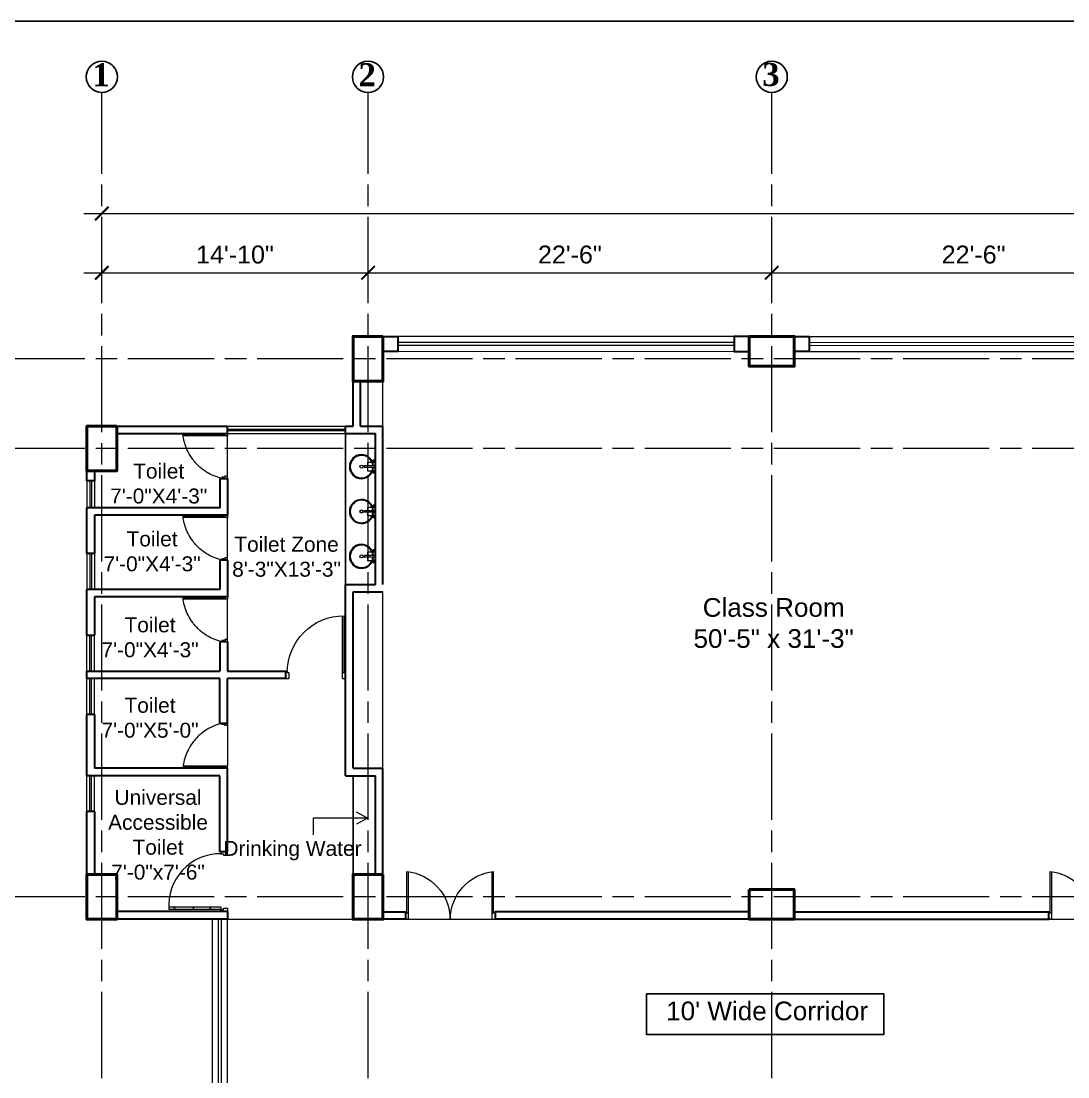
# Model space of a CAD drawing. Header units: inches. Extents: x -12 to 20935469, y -1604 to 24729220.
# Drawn here: x 20887924 to 20888624, y 24710768 to 24711474 of the extents above; entities that cross this region are included whole.
import ezdxf

# ---------------------------------------------------------------- set-up
doc = ezdxf.new("R2010")
doc.units = ezdxf.units.IN
doc.header["$LTSCALE"] = 0.03
doc.header["$MEASUREMENT"] = 0
doc.header["$PDMODE"] = 32
doc.header["$PDSIZE"] = 15
doc.linetypes.add('ACAD_ISO08W100', pattern=[36, 24, -3, 6, -3])
for name, color, linetype, lineweight in [('column', 1, 'Continuous', 40), ('Dim Line', 252, 'Continuous', 13), ('Door', 7, 'Continuous', 18), ('Glass Line', 252, 'Continuous', 9), ('Grid Line', 252, 'Continuous', 18), ('Hatch', 253, 'Continuous', 15), ('Main Wall', 7, 'Continuous', 30), ('STAIR', 46, 'Continuous', 15), ('TOILET FIXTURE', 142, 'Continuous', 5), ('wind.', 150, 'Continuous', 20)]:
    doc.layers.add(name, color=color, linetype=linetype, lineweight=lineweight)
doc.layers.add('FUR', color=251, linetype='Continuous')
doc.layers.add('TEXT', color=7, linetype='Continuous')
doc.styles.add('2', font='swisscl.ttf')
doc.styles.add('RomanS', font='arial.ttf', dxfattribs={"height": 12})
doc.styles.get("Standard").update_dxf_attribs({"font": 'timesbd.ttf'})
doc.dimstyles.new('Aec_Arch_I', dxfattribs={"dimscale": 96, "dimtxt": 12, "dimasz": 0.09375, "dimexe": 0.125, "dimexo": 0.125, "dimgap": 0.0625, "dimtad": 1, "dimdec": 0, "dimzin": 3, "dimdsep": 46, "dimlunit": 4, "dimtxsty": 'RomanS', "dimblk1": 'ARCHTICK', "dimblk2": 'ARCHTICK', "dimsah": 1, "dimcen": 0.09375, "dimdle": 0.125, "dimadec": 0, "dimazin": 0, "dimtfac": 0.75, "dimtdec": 0, "dimtmove": 2, "dimatfit": 3, "dimldrblk": 'ARCHTICK', "dimfxl": 1, "dimfrac": 1, "dimtolj": 1, "dimtzin": 0, "dimarcsym": 0})

# ---------------------------------------------------------------- blocks, each defined once
blk = doc.blocks.new('_ArchTick')
at = {"color": 0, "linetype": 'ByBlock', "lineweight": 35, "const_width": 0.15}
blk.add_lwpolyline([(-0.5, -0.5), (0.5, 0.5)], dxfattribs=at)
blk = doc.blocks.new('*D14')
at = {"layer": 'Defpoints', "color": 0, "transparency": 16777216}
for p in [(20831126.2792098, 24724578.16655627), (20830948.30879143, 24724562.26584816), (20831126.2792098, 24724562.26584816)]:
    blk.add_point(p, dxfattribs=at)
at = {"layer": 'Dim Line', "color": 0, "lineweight": -2, "transparency": 16777216}
for p, q in [((20830948.30879143, 24724574.26584816), (20830948.30879143, 24724590.16655627)), ((20831126.2792098, 24724574.26584816), (20831126.2792098, 24724590.16655627)), ((20830936.30879143, 24724578.16655627), (20831138.2792098, 24724578.16655627))]:
    blk.add_line(p, q, dxfattribs=at)
at = {"layer": 'Dim Line', "color": 0, "lineweight": -2, "transparency": 16777216, "xscale": 9, "yscale": 9, "zscale": 9, "rotation": 180}
blk.add_blockref('_ArchTick', (20830948.30879143, 24724578.16655627), dxfattribs=at)
at = {"layer": 'Dim Line', "color": 0, "lineweight": -2, "transparency": 16777216, "xscale": 9, "yscale": 9, "zscale": 9}
blk.add_blockref('_ArchTick', (20831126.2792098, 24724578.16655627), dxfattribs=at)
at = {"layer": 'Dim Line', "color": 0, "transparency": 16777216, "insert": (20831037.29400062, 24724590.29343212), "char_height": 12, "attachment_point": 5, "style": 'RomanS'}
blk.add_mtext('\\A1;14\'-10"', dxfattribs=at)
blk = doc.blocks.new('*D7')
at = {"layer": 'Defpoints', "color": 0, "transparency": 16777216}
for p in [(20831396.27940053, 24724578.16655627), (20831396.27940053, 24724578.16655627), (20831126.2792098, 24724562.26584816)]:
    blk.add_point(p, dxfattribs=at)
at = {"layer": 'Dim Line', "color": 0, "lineweight": -2, "transparency": 16777216}
for p, q in [((20831126.2792098, 24724574.26584816), (20831126.2792098, 24724590.16655627)), ((20831114.2792098, 24724578.16655627), (20831408.27940053, 24724578.16655627))]:
    blk.add_line(p, q, dxfattribs=at)
at = {"layer": 'Dim Line', "color": 0, "lineweight": -2, "transparency": 16777216, "xscale": 9, "yscale": 9, "zscale": 9, "rotation": 180}
blk.add_blockref('_ArchTick', (20831126.2792098, 24724578.16655627), dxfattribs=at)
at = {"layer": 'Dim Line', "color": 0, "lineweight": -2, "transparency": 16777216, "xscale": 9, "yscale": 9, "zscale": 9}
blk.add_blockref('_ArchTick', (20831396.27940053, 24724578.16655627), dxfattribs=at)
at = {"layer": 'Dim Line', "color": 0, "transparency": 16777216, "insert": (20831261.27930516, 24724590.29343212), "char_height": 12, "attachment_point": 5, "style": 'RomanS'}
blk.add_mtext('\\A1;22\'-6"', dxfattribs=at)
blk = doc.blocks.new('*D8')
at = {"layer": 'Defpoints', "color": 0, "transparency": 16777216}
for p in [(20831396.27940053, 24724578.16655627), (20831666.2795913, 24724578.16655627), (20831666.2795913, 24724578.16655627)]:
    blk.add_point(p, dxfattribs=at)
at = {"layer": 'Dim Line', "color": 0, "lineweight": -2, "transparency": 16777216}
blk.add_line((20831384.27940053, 24724578.16655627), (20831678.2795913, 24724578.16655627), dxfattribs=at)
at = {"layer": 'Dim Line', "color": 0, "lineweight": -2, "transparency": 16777216, "xscale": 9, "yscale": 9, "zscale": 9, "rotation": 180}
blk.add_blockref('_ArchTick', (20831396.27940053, 24724578.16655627), dxfattribs=at)
at = {"layer": 'Dim Line', "color": 0, "lineweight": -2, "transparency": 16777216, "xscale": 9, "yscale": 9, "zscale": 9}
blk.add_blockref('_ArchTick', (20831666.2795913, 24724578.16655627), dxfattribs=at)
at = {"layer": 'Dim Line', "color": 0, "transparency": 16777216, "insert": (20831531.27949591, 24724590.29343212), "char_height": 12, "attachment_point": 5, "style": 'RomanS'}
blk.add_mtext('\\A1;22\'-6"', dxfattribs=at)
blk = doc.blocks.new('*D13')
at = {"layer": 'Defpoints', "color": 0, "transparency": 16777216}
for p in [(20832951.75234396, 24724617.81282169), (20830948.30879143, 24724610.74819624), (20832951.75234396, 24724610.74819624)]:
    blk.add_point(p, dxfattribs=at)
at = {"layer": 'Dim Line', "color": 0, "lineweight": -2, "transparency": 16777216}
for p, q in [((20830948.30879143, 24724622.74819624), (20830948.30879143, 24724629.81282169)), ((20832951.75234396, 24724622.74819624), (20832951.75234396, 24724629.81282169)), ((20830936.30879143, 24724617.81282169), (20832963.75234396, 24724617.81282169))]:
    blk.add_line(p, q, dxfattribs=at)
at = {"layer": 'Dim Line', "color": 0, "lineweight": -2, "transparency": 16777216, "xscale": 9, "yscale": 9, "zscale": 9, "rotation": 180}
blk.add_blockref('_ArchTick', (20830948.30879143, 24724617.81282169), dxfattribs=at)
at = {"layer": 'Dim Line', "color": 0, "lineweight": -2, "transparency": 16777216, "xscale": 9, "yscale": 9, "zscale": 9}
blk.add_blockref('_ArchTick', (20832951.75234396, 24724617.81282169), dxfattribs=at)
at = {"layer": 'Dim Line', "color": 0, "transparency": 16777216, "insert": (20831950.03056769, 24724629.93969755), "char_height": 12, "attachment_point": 5, "style": 'RomanS'}
blk.add_mtext('\\A1;166\'-11"', dxfattribs=at)
blk = doc.blocks.new('A$C36295410')
at = {"layer": 'Door'}
for p, q in [((0.9999989662828739, 3.999999464715074), (0.9999989662828739, 31.99999946471507)), ((1.999998966282874, -5.352849257178605e-07), (1.999998966282874, 31.98213662398211)), ((57.99999896628287, -5.352849257178605e-07), (57.99999896628287, 31.98213662398211)), ((58.99999896628287, 3.999999464715074), (58.99999896628287, 31.99999946471507)), ((0.9999989662828739, 4.999999464715074), (-1.033717126119882e-06, 4.999999464715074)), ((1.999998966282874, 3.999999464715074), (0.9999989662824191, 3.999999464715074)), ((57.99999896628287, 3.999999464715074), (58.99999896628287, 3.999999464715074)), ((58.99999896628287, 4.999999464715074), (59.99999896628287, 4.999999464715074)), ((1.999998966282874, -5.352849257178605e-07), (-1.033717126119882e-06, -5.352849257178605e-07)), ((57.99999896628287, -5.352849257178605e-07), (59.99999896628287, -5.352849257178605e-07))]:
    blk.add_line(p, q, dxfattribs=at)
for centre, radius, start, end in [((-2.525154211056361, -0.3352956022481521), 32.52688137512273, 0.590629401232551, 83.77825723032326), ((62.52515214360983, -0.3352956022372382), 32.52688137511065, 96.22174276965781, 179.4093705987648)]:
    blk.add_arc(centre, radius, start, end, dxfattribs=at)
blk = doc.blocks.new('sssss-flat-876')
at = {"layer": 'Door', "linetype": 'Continuous', "ltscale": 3}
blk.add_line((3666.524641621392, 84027.20039844685), (3666.524641621392, 84055.73698381262), dxfattribs=at)
at = {"layer": 'Door', "linetype": 'Continuous', "ltscale": 3, "extrusion": (-7.215265806451099e-09, -3.356244729906973e-18, 1)}
for points, elevation in [([(3666.524641621392, 84057.20039844685), (3666.524641621392, 84055.7369838127), (3668.353909914149, 84055.73698381268), (3668.353909914149, 84056.46869112973), (3670.183178206673, 84056.46869112976), (3670.183178206673, 84057.20039844688)], -2.645495015731816e-05), ([(3668.353909914149, 84055.73698381268), (3696.158787962748, 84055.73698381273), (3696.158787962748, 84056.46869112982), (3668.353909914149, 84056.46869112956)], -2.646814881427536e-05)]:
    blk.add_lwpolyline(points, close=True, dxfattribs=dict(at, elevation=elevation))
at = {"layer": 'Door', "linetype": 'Continuous', "ltscale": 3, "flags": 128}
blk.add_lwpolyline([(3670.183178209001, 84027.20039844661, 0.04096003839332348), (3675.473761518253, 84028.8955189219, 0.08249638684257277), (3684.92584202881, 84034.77633821729, 0.05218730031938641), (3689.721451750025, 84039.97248090911, 0.04398833922187529), (3692.855049753096, 84045.047753547, 0.03657129103577791), (3694.751170299016, 84049.63311906598, 0.034751479123949), (3695.9156375397, 84054.20272462314, 0.01143537355723267), (3696.158787962981, 84055.73698381265)], format="xyb", dxfattribs=at)
at = {"layer": 'Door', "linetype": 'Continuous', "ltscale": 3}
blk.add_lwpolyline([(3666.524641623953, 84027.20039844679), (3666.524641623953, 84028.66381308093), (3668.353909916477, 84028.66381308093), (3668.353909916477, 84027.93210576387), (3670.183178209234, 84027.93210576382), (3670.183178209234, 84027.2003984467)], close=True, dxfattribs=at)
blk = doc.blocks.new('Door_45')
at = {"layer": 'Door'}
for p, q in [((1.499446089358273, 4.966720660065755), (1.499446089358273, 43.96672066006575)), ((1.499446089358273, 40.02726910408236), (2.249446089358273, 40.02726910408236)), ((2.249446089358273, 40.02726910408236), (2.249446089358273, 39.52726910408236)), ((2.749446089591103, 39.52726910408236), (2.749446089591103, 40.02726910408236)), ((2.749446089591103, 40.02726910408236), (3.499446089358273, 40.02726910408236)), ((3.499446089358273, 44.03189280286006), (3.499446089358273, 4.966720660065755)), ((2.249446089358273, 39.52726910408236), (2.749446089591103, 39.52726910408236)), ((1.499446089358273, 25.76575365659081), (2.249446089358273, 25.76575365659081)), ((2.249446089358273, 25.76575365659081), (2.249446089358273, 25.26575365659081)), ((2.249446089358273, 25.26575365659081), (2.749446089591103, 25.26575365659081)), ((2.749446089591103, 25.76575365659081), (3.499446089358273, 25.76575365659081)), ((2.749446089591103, 25.26575365659081), (2.749446089591103, 25.76575365659081)), ((1.499446089358273, 12.56961937076411), (2.249446089358273, 12.56961937076411)), ((2.249446089358273, 12.56961937076411), (2.249446089358273, 13.06961937076411)), ((2.249446089358273, 13.06961937076411), (2.749446089591103, 13.06961937076411)), ((2.749446089591103, 13.06961937076411), (2.749446089591103, 12.56961937076411)), ((2.749446089591103, 12.56961937076411), (3.499446089358273, 12.56961937076411)), ((-0.0005539106417273842, -0.03327933993424503), (-0.0005539106417273842, 4.966720660065755)), ((-0.0005539106417273842, 4.966720660065755), (1.499446089358273, 4.966720660065755)), ((3.499446089358273, 4.966720660065755), (1.499446089358273, 4.966720660065755)), ((1.499446089358273, 4.966720660065755), (1.499446089358273, 2.966720660065755)), ((1.499446089358273, 2.966720660065755), (2.499446089358273, 2.966720660065755)), ((2.499446089358273, 2.966720660065755), (2.499446089358273, -0.03327933993424503)), ((42.5, 3), (42.5, -0.03327933993424503)), ((43.5, 3), (42.5, 3)), ((45.00000000023283, 5), (43.5, 5)), ((43.5, 5), (43.5, 3)), ((45.00000000023283, -0.03327933993424503), (45.00000000023283, 5)), ((2.499446089358273, -0.03327933993424503), (-0.0005539106417273842, -0.03327933993424503)), ((42.5, -0.03327933993424503), (45.00000000023283, -0.03327933993424503))]:
    blk.add_line(p, q, dxfattribs=at)
blk.add_arc((4.660651951731928, 5.255392092920653), 38.84018771759182, 359.6232511897165, 94.66847186469465, dxfattribs=at)
blk = doc.blocks.new('7-flat-72')
at = {"layer": 'Glass Line', "color": 8, "ltscale": 20}
for p, q in [((-64475.47473717644, 376966.6120190895), (-64476.55473715696, 376966.6118137227)), ((-64476.55336804548, 376959.4118138514), (-64476.55473715696, 376966.6118137227)), ((-64475.47336806497, 376959.4120192182), (-64475.47473717644, 376966.6120190895)), ((-64478.71357337362, 376960.4914030989), (-64480.33357334463, 376960.4910950488)), ((-64480.33338851458, 376959.5190950661), (-64480.33357334463, 376960.4910950488)), ((-64478.71338854358, 376959.5194031161), (-64480.33338851458, 376959.5190950661)), ((-64478.71336800698, 376959.4114031181), (-64480.33336797799, 376959.411095068)), ((-64480.33329952252, 376959.0510950745), (-64480.33336797799, 376959.411095068)), ((-64478.71329955151, 376959.0514031246), (-64480.33329952252, 376959.0510950745)), ((-64480.27590274997, 376959.5191059972), (-64480.27608758002, 376960.49110598)), ((-64480.15336798131, 376959.4111292958), (-64480.15338851791, 376959.5191292939)), ((-64480.14656623453, 376959.5191305911), (-64480.14675106457, 376960.4911305739)), ((-64479.91663178266, 376959.5191743142), (-64479.91681661271, 376960.4911742969)), ((-64479.5233885292, 376959.5192490911), (-64479.52357335924, 376960.4912490739)), ((-64479.13014527573, 376959.519323868), (-64479.13033010578, 376960.4913238508)), ((-64478.90021082386, 376959.5193675911), (-64478.90039565391, 376960.4913675738)), ((-64478.89336800366, 376959.4113688903), (-64478.89338854048, 376959.5193688883)), ((-64478.77087430842, 376959.519392185), (-64478.77105913847, 376960.4913921678)), ((-64478.71338854358, 376959.5194031161), (-64478.71357337362, 376960.4914030989)), ((-64478.71329955151, 376959.0514031246), (-64478.71336800698, 376959.4114031181)), ((-64475.11336807138, 376959.4120876737), (-64476.91336803907, 376959.4117453959)), ((-64476.9132995836, 376959.0517454025), (-64476.91336803907, 376959.4117453959)), ((-64475.11329961568, 376959.0520876803), (-64476.9132995836, 376959.0517454025)), ((-64475.11329961568, 376959.0520876803), (-64475.11336807138, 376959.4120876737)), ((-64473.31357347011, 376960.4924299325), (-64471.6935734991, 376960.4927379825)), ((-64473.31338864006, 376959.5204299497), (-64473.31357347011, 376960.4924299325)), ((-64473.31338864006, 376959.5204299497), (-64471.69338866905, 376959.5207379998)), ((-64473.31336810347, 376959.4124299516), (-64471.69336813246, 376959.4127380017)), ((-64473.313299648, 376959.0524299581), (-64473.31336810347, 376959.4124299516)), ((-64473.313299648, 376959.0524299581), (-64471.69329967699, 376959.0527380082)), ((-64473.25590287545, 376959.5204408808), (-64473.25608770549, 376960.4924408636)), ((-64473.13336810679, 376959.4124641794), (-64473.13338864339, 376959.5204641775)), ((-64473.12656636001, 376959.5204654748), (-64473.12675119005, 376960.4924654575)), ((-64472.89663190814, 376959.5205091978), (-64472.89681673818, 376960.4925091806)), ((-64472.50338865467, 376959.5205839747), (-64472.50357348472, 376960.4925839575)), ((-64472.11014540121, 376959.5206587517), (-64472.11033023125, 376960.4926587344)), ((-64471.88021094934, 376959.5207024747), (-64471.88039577939, 376960.4927024575)), ((-64471.87336812937, 376959.4127037739), (-64471.87338866596, 376959.520703772)), ((-64471.7508744339, 376959.5207270686), (-64471.75105926394, 376960.4927270514)), ((-64471.69338866905, 376959.5207379998), (-64471.6935734991, 376960.4927379825)), ((-64471.69329967699, 376959.0527380082), (-64471.69336813246, 376959.4127380017))]:
    blk.add_line(p, q, dxfattribs=at)
blk.add_circle((-64476.01507698372, 376968.3989757138, -1.853074723067108e-05), 1.08, dxfattribs=at)
for radius, start, end in [(8.100000000000003, 273.8334487619164, 266.1883413272574), (7.545122013573683, 274.1150294939762, 265.9067605931115)]:
    blk.add_arc((-64476.01507698372, 376968.3989757138, -1.853074723067108e-05), radius, start, end, dxfattribs=at)
blk = doc.blocks.new('SFSFSFS-flat-72')
at = {"layer": 'TOILET FIXTURE', "ltscale": 0.2}
blk.add_lwpolyline([(-3918.473113942891, -3608.103407361705), (-3918.474140776554, -3602.703407459237), (-3923.874140679603, -3602.704434292842), (-3923.873113845708, -3608.104434195251)], close=True, dxfattribs=at)
at = {"layer": 'TOILET FIXTURE', "ltscale": 20}
blk.add_blockref('7-flat-72', (60554.84018570464, -380567.1558373197), dxfattribs=at)
blk = doc.blocks.new('$D40')
at = {"layer": 'Door'}
for p, q in [((1, 4), (1, 42)), ((2, 0), (2, 41.98683982644525)), ((1, 5), (0, 5)), ((2, 0), (0, 0)), ((2, 4), (1, 4)), ((39, 4), (38, 4)), ((38, 4), (38, 0)), ((40, 0), (38, 0)), ((40, 5), (38.98683982644525, 5)), ((39, 5), (39, 4))]:
    blk.add_line(p, q, dxfattribs=at)
blk.add_arc((1, 4), 38, 0, 89.99999999999999, dxfattribs=at)
blk = doc.blocks.new('fff')
at = {"layer": 'Grid Line', "color": 252, "linetype": 'ACAD_ISO08W100', "lineweight": 9, "ltscale": 80, "true_color": 0x939598}
for p, q in [((20830948.30879143, 24723521.10155122), (20830948.30879143, 24724698.78124316)), ((20831126.2792098, 24723521.10975568), (20831126.2792098, 24724698.78944762)), ((20831396.27940053, 24723521.10975705), (20831396.27940053, 24724698.789449)), ((20833096.94929376, 24724520.60832043), (20830726.1474328, 24724520.60832043)), ((20833096.94929376, 24724460.61652489), (20830726.1474328, 24724460.61652489)), ((20833096.94929376, 24724160.74613542), (20830726.1474328, 24724160.74613542))]:
    blk.add_line(p, q, dxfattribs=at)
at = {"layer": 'Dim Line'}
for base, p1, p2, picture, middle in [((20832951.75234396, 24724617.81282169), (20830948.30879143, 24724610.74819624), (20832951.75234396, 24724610.74819624), '*D13', (20831950.03056769, 24724629.93969755)), ((20831126.2792098, 24724578.16655627), (20830948.30879143, 24724562.26584816), (20831126.2792098, 24724562.26584816), '*D14', (20831037.29400062, 24724590.29343212)), ((20831396.27940053, 24724578.16655627), (20831126.2792098, 24724562.26584816), (20831396.27940053, 24724578.16655627), '*D7', (20831261.27930516, 24724590.29343212)), ((20831666.2795913, 24724578.16655627), (20831396.27940053, 24724578.16655627), (20831666.2795913, 24724578.16655627), '*D8', (20831531.27949591, 24724590.29343212))]:
    dim = blk.add_linear_dim(base=base, p1=p1, p2=p2, dimstyle='Aec_Arch_I', dxfattribs=at)
    dim.commit()
    dim.dimension.update_dxf_attribs({"geometry": picture, "text_midpoint": middle})

msp = doc.modelspace()

# ---------------------------------------------------------------- linework, layer by layer
for p, q in [((20888141.07263986, 24711096.91348411), (20888141.07263988, 24711197.87496308)), ((20888146.07263987, 24710902.98957334), (20888146.07263987, 24710969.02777834)), ((20888057.073537, 24710878.1849571), (20888062.073537, 24710878.1849571))]:
    msp.add_line(p, q)
msp.add_lwpolyline([(20888342.40963052, 24710823.22600225), (20888500.9976985, 24710823.22600225), (20888500.9976985, 24710795.91452704), (20888342.40963052, 24710795.91452704)], close=True)
at = {"layer": 'column', "lineweight": 40, "ltscale": 20}
for points in [[(20888166.07264319, 24711262.87496308), (20888146.07264319, 24711262.87496308), (20888146.07263988, 24711232.87496309), (20888166.07263988, 24711232.87496309)], [(20888411.09624504, 24711262.87496804), (20888411.09624504, 24711242.87496804), (20888441.09624504, 24711242.87496474), (20888441.09624504, 24711262.87496474)], [(20887988.10222482, 24711202.87496309), (20887968.10222482, 24711202.87496309), (20887968.10222482, 24711172.87496309), (20887988.10222482, 24711172.87496309)], [(20887988.10222479, 24710903.01277808), (20887968.10222479, 24710903.01277808), (20887968.10222479, 24710873.01277808), (20887988.10222479, 24710873.01277808)], [(20888166.07263987, 24710902.98957334), (20888146.07263987, 24710902.98957334), (20888146.07264316, 24710873.01277808), (20888166.07264316, 24710873.01277808)], [(20888411.10784793, 24710893.02775417), (20888411.10784793, 24710873.02775417), (20888441.0846432, 24710873.02775747), (20888441.0846432, 24710893.02775747)]]:
    msp.add_lwpolyline(points, close=True, dxfattribs=at)
at = {"layer": 'Defpoints'}
msp.add_lwpolyline([(20887723.57152216, 24711473.75343435), (20890162.43811605, 24711473.75343435), (20890162.43811605, 24710015.22406803), (20887723.57152216, 24710015.22406803)], close=True, dxfattribs=at)
at = {"layer": 'Hatch', "lineweight": 5}
for p, q in [((20888166.07263988, 24711202.8749693), (20888166.07263988, 24711232.86196092)), ((20888166.07263987, 24710974.02777834), (20888166.07263984, 24711091.9134841))]:
    msp.add_line(p, q, dxfattribs=at)
at = {"layer": 'Hatch', "lineweight": 0}
msp.add_lwpolyline([(20888062.09694811, 24710873.16175239), (20888884.04612973, 24710873.1635102), (20888884.04612973, 24711188.04585007), (20889063.59604757, 24711187.87496309), (20889063.59605429, 24710873.01724208), (20889897.59787626, 24710872.9789046), (20889897.59787626, 24710753.0017972), (20889793.59827774, 24710752.99607684), (20889518.59877007, 24710752.99607684), (20889203.5960543, 24710752.85510959), (20889203.5960543, 24710611.85411261), (20888884.04613007, 24710611.85411261), (20888884.04613006, 24710752.99607711), (20888062.09694811, 24710752.82172609)], close=True, dxfattribs=at)
at = {"layer": 'Main Wall', "lineweight": 30}
for p, q in [((20888146.07263988, 24711202.8749686), (20888146.07263988, 24711232.87496474)), ((20888151.07263988, 24711202.87496877), (20888151.07263988, 24711232.87496474)), ((20887988.10222482, 24711202.87496309), (20888062.07353684, 24711202.87496567)), ((20888062.07353701, 24711197.87496307), (20888062.07353683, 24711202.87496567)), ((20888141.07263971, 24711202.87496843), (20888146.07263988, 24711202.8749686)), ((20888141.07263988, 24711197.87496308), (20888141.0726397, 24711202.87496842)), ((20888151.07263988, 24711202.87496877), (20888166.07263988, 24711202.8749693)), ((20888166.07263987, 24711096.91405018), (20888166.07263988, 24711202.8749693)), ((20887988.10222482, 24711197.87496307), (20888062.07353701, 24711197.87496307)), ((20888141.07263988, 24711197.87496309), (20888161.07263988, 24711197.87496308)), ((20888161.07263987, 24711096.91348411), (20888161.07263988, 24711197.87496308)), ((20887968.10222482, 24711166.25923486), (20887968.10222482, 24711172.87496309)), ((20888057.073537, 24711167.87496307), (20888062.073537, 24711167.87496307)), ((20887968.10222482, 24711117.64350662), (20887968.10222482, 24711148.25923486)), ((20888062.073537, 24711143.25923486), (20887973.10222482, 24711143.25923486)), ((20888057.073537, 24711113.25923486), (20888057.073537, 24711093.64350661)), ((20888062.073537, 24711113.25923486), (20888057.073537, 24711113.25923486)), ((20888057.073537, 24711093.64350661), (20887968.10222482, 24711093.64350661)), ((20887968.10222482, 24711063.02777834), (20887968.10222482, 24711093.64350662)), ((20888141.07263986, 24711039.02777834), (20888141.07263986, 24711096.91348411)), ((20888141.07263986, 24711096.91348411), (20888161.07263987, 24711096.91348411)), ((20888062.073537, 24711088.64350661), (20887973.10222482, 24711088.64350661)), ((20887973.10222482, 24711088.64350662), (20887973.10222482, 24711063.02777834)), ((20888146.07263986, 24710974.02777834), (20888146.07263985, 24711091.91348411)), ((20888146.07263985, 24711091.91348411), (20888166.07263987, 24711091.91348411)), ((20887968.10222482, 24711063.02777834), (20887973.10222482, 24711063.02777834)), ((20888062.073537, 24711058.64350661), (20888057.073537, 24711058.64350661)), ((20887968.10222482, 24711039.02777835), (20888057.073537, 24711039.02777833)), ((20887968.10222482, 24711034.02777834), (20887968.10222482, 24711039.02777835)), ((20888101.0726399, 24711034.02777833), (20888101.0726399, 24711039.02777833)), ((20888141.07263987, 24710969.02777834), (20888141.07263986, 24711039.02777834)), ((20888057.073537, 24711034.02777833), (20887968.10222482, 24711034.02777833)), ((20888057.073537, 24711004.02777833), (20888057.073537, 24711034.02777833)), ((20888062.073537, 24711004.02777833), (20888062.07353699, 24711034.02777834)), ((20888101.0726399, 24711034.02777833), (20888062.073537, 24711034.02777833)), ((20887973.10222482, 24711010.02777834), (20887968.10222482, 24711010.02777834)), ((20887968.10222482, 24710969.02777834), (20887968.10222482, 24711010.02777834)), ((20887973.10222482, 24711010.02777834), (20887973.10222482, 24710974.02777834)), ((20888062.073537, 24711004.02777833), (20888057.073537, 24711004.02777833)), ((20888062.073537, 24710974.02777834), (20887973.10222482, 24710974.02777833)), ((20888062.073537, 24710918.18544946), (20888062.073537, 24710974.02777834)), ((20888146.07263986, 24710974.02777834), (20888166.07263987, 24710974.02777834)), ((20888166.07263987, 24710903.00457526), (20888166.07263987, 24710974.02777834)), ((20888057.073537, 24710969.02777833), (20887968.10222482, 24710969.02777834)), ((20888057.07353701, 24710918.18544946), (20888057.073537, 24710969.02777833)), ((20888141.07263987, 24710969.02777834), (20888161.07263987, 24710969.02777834)), ((20888161.07263987, 24710903.00457692), (20888161.07263987, 24710969.02777834)), ((20887968.10222482, 24710903.00457362), (20887968.10222482, 24710945.02777834)), ((20887973.10222482, 24710945.02777834), (20887968.10222482, 24710945.02777834)), ((20887973.10222482, 24710945.02777834), (20887973.10222482, 24710903.00457362)), ((20888062.073537, 24710918.18544946), (20888057.07353701, 24710918.18544946)), ((20888062.073537, 24710878.1849571), (20887988.10299103, 24710878.1849571)), ((20888062.073537, 24710878.1849571), (20888062.073537, 24710873.16175239)), ((20888166.09654665, 24710878.01577202), (20888181.09654665, 24710878.01577202)), ((20888181.09654665, 24710878.01577202), (20888181.09654665, 24710873.01577202)), ((20888411.10784793, 24710878.02778001), (20888241.09654665, 24710878.02777839)), ((20888241.09654665, 24710878.02777839), (20888241.09654665, 24710873.02777839)), ((20888441.0846432, 24710878.02778284), (20888611.36225449, 24710878.02778051)), ((20888611.36225449, 24710873.02776128), (20888611.36225449, 24710878.02778051)), ((20888062.073537, 24710873.16175239), (20887988.10222482, 24710873.16175238)), ((20888181.09654665, 24710873.01577202), (20888166.09654665, 24710873.01577202)), ((20888411.10784793, 24710873.02778002), (20888241.09654665, 24710873.02777839)), ((20888436.09624834, 24710873.02775691), (20888611.36225449, 24710873.02776128))]:
    msp.add_line(p, q, dxfattribs=at)
for points in [[(20888166.07264319, 24711262.87496309), (20888176.07264319, 24711262.87496309), (20888176.07435973, 24711252.84275382), (20888166.07264208, 24711252.8410425)], [(20888411.07283392, 24711262.87667412), (20888401.07283392, 24711262.87667412), (20888401.07111738, 24711252.84446485), (20888411.07283502, 24711252.84275353)], [(20888441.07283391, 24711262.87667412), (20888451.07283391, 24711262.87667412), (20888451.07455045, 24711252.84446485), (20888441.0728328, 24711252.84275353)], [(20887973.10222482, 24711172.87496309), (20887973.10222482, 24711166.25923486)], [(20888057.073537, 24711167.87496307), (20888057.073537, 24711148.25923486), (20887968.10222483, 24711148.25923486)], [(20887973.10222482, 24711166.25923486), (20887968.10222482, 24711166.25923486)], [(20888062.073537, 24711167.87496307), (20888062.073537, 24711143.25923486)], [(20887973.10222482, 24711143.25923486), (20887973.10222482, 24711117.64350662)], [(20887973.10222482, 24711117.64350662), (20887968.10222482, 24711117.64350662)], [(20888062.073537, 24711113.25923486), (20888062.073537, 24711088.64350661)], [(20888057.073537, 24711058.64350661), (20888057.073537, 24711039.02777833)], [(20888062.073537, 24711058.64350661), (20888062.073537, 24711039.02777833)], [(20888062.073537, 24711039.02777833), (20888101.0726399, 24711039.02777833)]]:
    msp.add_lwpolyline(points, dxfattribs=at)
at = {"layer": 'STAIR', "color": 253, "lineweight": 5}
for p, q in [((20888155.67541403, 24710940.72001217), (20888119.43921155, 24710940.72001217)), ((20888119.43921155, 24710940.72001217), (20888119.43921155, 24710929.4778287)), ((20888155.67541403, 24710940.72001217), (20888148.37251246, 24710944.75350798)), ((20888155.67541403, 24710940.72001218), (20888148.37251246, 24710936.68651637))]:
    msp.add_line(p, q, dxfattribs=at)
at = {"layer": 'TEXT'}
for centre in [(20887978.12562914, 24711436.45705336), (20888156.09604751, 24711436.46525782), (20888426.09623823, 24711436.4652592)]:
    msp.add_circle(centre, 10.41737199201306, dxfattribs=at)
at = {"layer": 'wind.', "lineweight": 5}
for p, q in [((20888401.07283392, 24711262.87667742), (20888176.07264289, 24711262.87667743)), ((20888451.07283391, 24711262.87667412), (20888696.07264314, 24711262.87496309)), ((20888176.07435973, 24711252.84275392), (20888401.07112426, 24711252.88467414)), ((20888451.07454494, 24711252.8766744), (20888696.07264314, 24711252.87496308))]:
    msp.add_line(p, q, dxfattribs=at)
at = {"layer": 'wind.'}
for p, q in [((20888176.0733231, 24711258.9012177), (20888401.07087073, 24711258.97483629)), ((20888176.07366531, 24711256.9012177), (20888401.07152513, 24711256.9748364)), ((20888451.07351553, 24711258.89295971), (20888696.07014651, 24711258.97312196)), ((20888451.07385774, 24711256.89295972), (20888696.0708009, 24711256.97312206)), ((20888062.07353683, 24711202.87496567), (20888141.0726397, 24711202.87496843)), ((20888062.0735369, 24711200.87496567), (20888141.07263977, 24711200.87496843)), ((20888062.07353693, 24711199.87496567), (20888141.0726398, 24711199.87496843)), ((20888062.07353701, 24711197.87496567), (20888141.07263988, 24711197.87496843)), ((20887968.10222482, 24711166.25923486), (20887968.10222482, 24711148.25923486)), ((20887970.10222482, 24711166.25923486), (20887970.10222482, 24711148.25923486)), ((20887971.10222482, 24711166.25923486), (20887971.10222482, 24711148.25923486)), ((20887973.10222482, 24711166.25923486), (20887973.10222482, 24711148.25923486)), ((20887968.10222482, 24711117.64350662), (20887968.10222482, 24711093.64350662)), ((20887970.10222482, 24711117.64350662), (20887970.10222482, 24711093.64350662)), ((20887971.10222482, 24711117.64350662), (20887971.10222482, 24711093.64350662)), ((20887973.10222482, 24711117.64350662), (20887973.10222482, 24711093.64350662)), ((20887968.10222482, 24711039.02777835), (20887968.10222482, 24711063.02777834)), ((20887970.10222482, 24711039.02777835), (20887970.10222482, 24711063.02777834)), ((20887971.10222482, 24711039.02777835), (20887971.10222482, 24711063.02777834)), ((20887973.10222482, 24711039.02777835), (20887973.10222482, 24711063.02777834)), ((20887968.10222482, 24711010.02777834), (20887968.10222482, 24711034.02777834)), ((20887970.10222482, 24711010.02777834), (20887970.10222482, 24711034.02777834)), ((20887971.10222482, 24711010.02777834), (20887971.10222482, 24711034.02777834)), ((20887973.10222482, 24711010.02777834), (20887973.10222482, 24711034.02777834)), ((20887968.10222482, 24710945.02777834), (20887968.10222482, 24710969.02777834)), ((20887970.10222482, 24710945.02777834), (20887970.10222482, 24710969.02777834)), ((20887971.10222482, 24710945.02777834), (20887971.10222482, 24710969.02777834)), ((20887973.10222482, 24710945.02777834), (20887973.10222482, 24710969.02777834)), ((20888052.09694811, 24710752.9570569), (20888052.09694811, 24710873.13608337)), ((20888056.09694811, 24710752.82172609), (20888056.09694811, 24710873.13608337)), ((20888058.0969481, 24710752.82172609), (20888058.09694811, 24710873.13608337)), ((20888062.09694811, 24710752.82172609), (20888062.09694811, 24710873.13608337))]:
    msp.add_line(p, q, dxfattribs=at)

# ---------------------------------------------------------------- block references
at = {"layer": 'Door', "ltscale": 20, "xscale": -1}
for p in [(20891728.59817863, 24627140.67456463), (20891728.59817863, 24627086.05883641), (20891728.59817863, 24627031.44310817)]:
    msp.add_blockref('sssss-flat-876', p, dxfattribs=at)
at = {"layer": 'Door', "xscale": -1}
msp.add_blockref('$D40', (20888141.0726399, 24711034.02777833), dxfattribs=at)
at = {"layer": 'Door', "ltscale": 20, "rotation": 180}
msp.add_blockref('sssss-flat-876', (20891728.59817863, 24795031.22817678), dxfattribs=at)
at = {"layer": 'Door', "color": 250, "ltscale": 20, "xscale": 0.8888888888759539, "yscale": 0.8888888888759539, "zscale": 0.8888888888759539, "rotation": 90.00000000000001}
msp.add_blockref('Door_45', (20888062.04395537, 24710878.18544946), dxfattribs=at)
at = {"layer": 'FUR', "xscale": -1}
for p in [(20888241.09654665, 24710873.0157726), (20888671.36225345, 24710873.02776978)]:
    msp.add_blockref('A$C36295410', p, dxfattribs=at)
at = {"layer": 'TOILET FIXTURE', "ltscale": 20, "rotation": 90.00000000000001}
for p in [(20884552.96916829, 24715096.9237311), (20884552.96916829, 24715066.9237311), (20884552.96916829, 24715036.9237311)]:
    msp.add_blockref('SFSFSFS-flat-72', p, dxfattribs=at)
at = {"layer": 'wind.', "lineweight": 5}
msp.add_blockref('fff', (57029.81684448943, -13272.74156180397), dxfattribs=at)

# ---------------------------------------------------------------- texts
at = {"layer": 'TEXT', "char_height": 15.435, "width": 227.4580850503149, "attachment_point": 8, "rotation": 1.109146314285407e-09}
for s, insert in [('\\A1;1', (20887977.60998653, 24711430.15943038)), ('\\A1;2', (20888155.58040489, 24711430.16763484)), ('\\A1;3', (20888425.58059562, 24711430.16763622))]:
    msp.add_mtext(s, dxfattribs=dict(at, insert=insert))
at = {"layer": 'TEXT', "color": 30, "lineweight": 5, "ltscale": 20, "attachment_point": 2, "style": '2'}
for s, width, gutter_width, insert, char_height in [('{\\fArial|b0|i0|c0|p34;\\C0;Toilet \\P7\'-0"X4\'-3"}', 104.7596838313621, 0.5, (20888016.11386966, 24711177.79955919), 10), ('{\\fArial|b0|i0|c0|p34;\\C0;Toilet \\P7\'-0"X4\'-3"}', 104.7596838313621, 0.5, (20888011.67920798, 24711132.42329125), 10), ('{\\fArial|b0|i0|c0|p34;\\C0;Toilet Zone\\P8\'-3"X13\'-3"}', 104.7596838313621, 0.5, (20888101.6178335, 24711128.81938647), 10), ('\\pxsm1,t7;{\\fArial|b0|i0|c0|p34;\\C0;Class Room\\P\\ptz;50\'-5" x 31\'-3" }', 335.2644688802529, 0.7495764341443792, (20888427.38857565, 24711087.82059285), 12.47575959581606), ('{\\fArial|b0|i0|c0|p34;\\C0;Toilet \\P7\'-0"X4\'-3"}', 104.7596838313621, 0.5, (20888010.3016624, 24711074.94587445), 10), ('{\\fArial|b0|i0|c0|p34;\\C0;Toilet \\P7\'-0"X5\'-0"}', 104.7596838313621, 0.5, (20888010.3016624, 24711021.13436503), 10), ('{\\fArial|b0|i0|c0|p34;\\C0;Universal Accessible Toilet\\P7\'-0"x7\'-6"}', 89.09549436636735, 0.35, (20888015.66489556, 24710959.54874104), 10), ('\\pxsm1;{\\fArial|b0|i0|c0|p34;\\C0;Drinking Water }', 88.56263495197395, 0.2817773027333734, (20888105.58628278, 24710925.42376595), 10), ("\\pxsm1,qc;{\\fArial|b0|i0|c0|p34;\\C0;10' Wide Corridor}", 227.8899144920278, 0.7495764341443792, (20888423.01062949, 24710817.9363931), 12.47575959581606)]:
    msp.add_mtext_dynamic_manual_height_columns(s, width=width, gutter_width=gutter_width, heights=[0], dxfattribs=dict(at, insert=insert, char_height=char_height))

doc.saveas('drawing.dxf')
